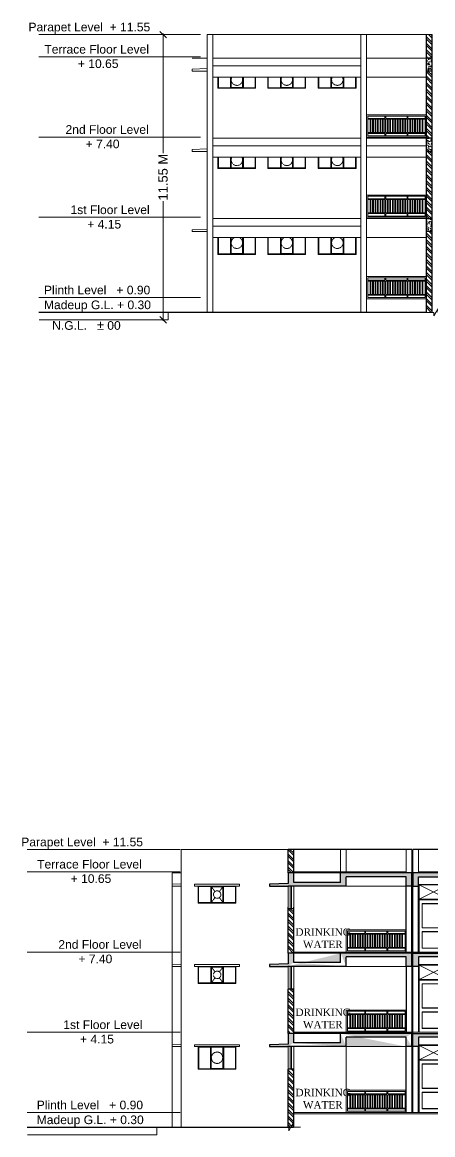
# Model space of a CAD drawing. Header units: metres. Extents: x 1545540 to 2027037, y 435419 to 693806.
# Drawn here: x 1945257 to 1961892, y 505991 to 551039 of the extents above; entities that cross this region are included whole.
import ezdxf

# ---------------------------------------------------------------- set-up
doc = ezdxf.new("R2010")
doc.units = ezdxf.units.M
doc.header["$LTSCALE"] = 1000
doc.header["$PDMODE"] = 35
doc.linetypes.add('DASHED', pattern=[0.75, 0.5, -0.25])
doc.layers.get('Defpoints').update_dxf_attribs({"lineweight": 18})
for name, color, linetype, lineweight in [('beam l', 10, 'Continuous', 20), ('chaja l', 7, 'Continuous', 15), ('coloum hatch', 254, 'Continuous', 9), ('Column', 252, 'Continuous', 30), ('dimension', 6, 'Continuous', 13), ('Door', 54, 'Continuous', 13), ('elevation', 1, 'Continuous', 13), ('elevation-2', 1, 'Continuous', 5), ('FLOOR FINISH', 10, 'Continuous', 15), ('Hatch', 8, 'Continuous', 13), ('plinth', 7, 'DASHED', 20), ('Pool', 140, 'Continuous', 15), ('Railing', 34, 'Continuous', 20), ('SLAB', 5, 'Continuous', 30), ('Ventilator', 6, 'DASHED', 18), ('Wall', 7, 'Continuous', 30), ('wall l', 7, 'Continuous', 20)]:
    doc.layers.add(name, color=color, linetype=linetype, lineweight=lineweight)
doc.layers.add('text', color=7, linetype='Continuous')
doc.styles.add('dim-stylus bt', font='arial.ttf')
doc.styles.add('L120', font='simplex.shx', dxfattribs={"height": 1})
doc.styles.add('style1', font='')
doc.styles.get('style1').set_extended_font_data('Century Gothic')
doc.dimstyles.new('1      100 (big)', dxfattribs={"dimscale": 75, "dimtxt": 5, "dimasz": 3.5, "dimexe": 1.5, "dimexo": 2, "dimgap": 1, "dimtad": 0, "dimdec": 3, "dimlfac": 0.001, "dimzin": 0, "dimdsep": 46, "dimtxsty": 'dim-stylus bt', "dimblk": 'OBLIQUE', "dimcen": 0, "dimdle": 0.6, "dimclrd": 256, "dimclre": 7, "dimclrt": 256, "dimadec": 0, "dimazin": 0, "dimtfac": 0.7, "dimtdec": 3, "dimtofl": 0, "dimtmove": 1, "dimatfit": 3, "dimldrblk": 'OPEN90', "dimfxl": 0, "dimtolj": 1, "dimtzin": 0, "dimlwd": 15, "dimlwe": 15, "dimarcsym": 0})
pattern_1 = [(130, (5502745.68, 986566.48), (-215.178055, -18.8256405), [22.5, -247.5]), (185, (5502745.68, 986566.48), (41.6254, 225.65764), [18, -198]), (79.5486, (5502727.75, 986564.91), (-173.552814, 206.831863), [19.122057, -210.342634]), (133.8158, (5502745.68, 986626.48), (-320.172315, -49.655704), [33.75, -371.25]), (83.3644, (5502719, 986622.34), (-280.398812, 292.23536), [28.683086, -315.5139]), (188.8158, (5502745.68, 986626.48), (-280.398583, 292.23558), [27, -297]), (159, (5502715.68, 986611.48), (-179.072116, -120.785667), [22.5, -247.5]), (214, (5502715.68, 986611.48), (-72.9946, 217.545013), [18, -198]), (108.5486, (5502700.76, 986601.42), (-252.066789, 96.759149), [19.122057, -210.342634]), (142.5, (5502745.68, 986566.48), (-3.6479566, 99.8681561), [0, -195.6, 0, -201, 0, -198.75]), (172.5, (5502745.68, 986566.48), (-78.9208612, 118.3235135), [0, -114.6, 0, -191.1, 0, -75.75]), (212.5, (5502812.58, 986566.48), (-160.1467308, -6.7664615), [0, -75, 0, -234, 0, -310.5]), (222.5, (5502842.58, 986566.48), (-174.955851, 30.0314947), [0, -97.5, 0, -155.4, 0, -220.5])]
pattern_2 = [(130, (5654835.2, 949344.85), (-215.178055, -18.8256405), [22.5, -247.5]), (185, (5654835.2, 949344.85), (41.6254, 225.65764), [18, -198]), (79.5486, (5654817.26, 949343.28), (-173.552814, 206.831863), [19.122057, -210.342634]), (133.8158, (5654835.2, 949404.85), (-320.172315, -49.655704), [33.75, -371.25]), (83.3644, (5654808.5, 949400.7), (-280.398812, 292.23536), [28.683086, -315.5139]), (188.8158, (5654835.2, 949404.85), (-280.398583, 292.23558), [27, -297]), (159, (5654805.2, 949389.85), (-179.072116, -120.785667), [22.5, -247.5]), (214, (5654805.2, 949389.85), (-72.9946, 217.545013), [18, -198]), (108.5486, (5654790.27, 949379.78), (-252.066789, 96.759149), [19.122057, -210.342634]), (142.5, (5654835.2, 949344.85), (-3.6479566, 99.8681561), [0, -195.6, 0, -201, 0, -198.75]), (172.5, (5654835.2, 949344.85), (-78.9208612, 118.3235135), [0, -114.6, 0, -191.1, 0, -75.75]), (212.5, (5654902.1, 949344.85), (-160.1467308, -6.7664615), [0, -75, 0, -234, 0, -310.5]), (222.5, (5654932.1, 949344.85), (-174.955851, 30.0314947), [0, -97.5, 0, -155.4, 0, -220.5])]

# ---------------------------------------------------------------- blocks, each defined once
blk = doc.blocks.new('GRILL')
at = {"layer": 'Railing', "ltscale": 0.05}
for p, q in [((5042.403, 67.414), (5044.733, 67.414)), ((5042.403, 66.614), (5042.403, 67.414)), ((5042.403, 67.314), (5043.103, 67.314)), ((5042.403, 67.284), (5043.103, 67.284)), ((5042.503, 66.744), (5042.503, 67.284)), ((5042.533, 66.744), (5042.533, 67.284)), ((5042.603, 66.744), (5042.603, 67.284)), ((5042.633, 66.744), (5042.633, 67.284)), ((5042.703, 66.744), (5042.703, 67.284)), ((5042.733, 66.744), (5042.733, 67.284)), ((5042.803, 66.744), (5042.803, 67.284)), ((5042.833, 66.744), (5042.833, 67.284)), ((5042.903, 66.744), (5042.903, 67.284)), ((5042.933, 66.744), (5042.933, 67.284)), ((5043.003, 66.744), (5043.003, 67.284)), ((5043.033, 66.744), (5043.033, 67.284)), ((5043.103, 67.314), (5043.103, 67.414)), ((5043.103, 66.744), (5043.103, 67.284)), ((5043.133, 67.314), (5043.133, 67.414)), ((5043.133, 67.314), (5044.003, 67.314)), ((5043.133, 67.284), (5044.003, 67.284)), ((5043.133, 66.744), (5043.133, 67.284)), ((5043.203, 66.744), (5043.203, 67.284)), ((5043.233, 66.744), (5043.233, 67.284)), ((5043.303, 66.744), (5043.303, 67.284)), ((5043.333, 66.744), (5043.333, 67.284)), ((5043.403, 66.744), (5043.403, 67.284)), ((5043.433, 66.744), (5043.433, 67.284)), ((5043.503, 66.744), (5043.503, 67.284)), ((5043.533, 66.744), (5043.533, 67.284)), ((5043.603, 66.744), (5043.603, 67.284)), ((5043.633, 66.744), (5043.633, 67.284)), ((5043.703, 66.744), (5043.703, 67.284)), ((5043.733, 66.744), (5043.733, 67.284)), ((5043.803, 66.744), (5043.803, 67.284)), ((5043.833, 66.744), (5043.833, 67.284)), ((5043.903, 66.744), (5043.903, 67.284)), ((5043.933, 66.744), (5043.933, 67.284)), ((5044.003, 67.314), (5044.003, 67.414)), ((5044.003, 66.744), (5044.003, 67.284)), ((5044.033, 67.314), (5044.033, 67.414)), ((5044.033, 67.314), (5044.733, 67.314)), ((5044.033, 67.284), (5044.733, 67.284)), ((5044.033, 66.744), (5044.033, 67.284)), ((5044.103, 66.744), (5044.103, 67.284)), ((5044.133, 66.744), (5044.133, 67.284)), ((5044.203, 66.744), (5044.203, 67.284)), ((5044.233, 66.744), (5044.233, 67.284)), ((5044.303, 66.744), (5044.303, 67.284)), ((5044.333, 66.744), (5044.333, 67.284)), ((5044.403, 66.744), (5044.403, 67.284)), ((5044.433, 66.744), (5044.433, 67.284)), ((5044.503, 66.744), (5044.503, 67.284)), ((5044.533, 66.744), (5044.533, 67.284)), ((5044.603, 66.744), (5044.603, 67.284)), ((5044.633, 66.744), (5044.633, 67.284)), ((5044.733, 67.414), (5044.733, 66.614)), ((5043.103, 66.744), (5042.403, 66.744)), ((5043.103, 66.714), (5042.403, 66.714)), ((5043.103, 66.614), (5043.103, 66.714)), ((5044.003, 66.744), (5043.133, 66.744)), ((5044.003, 66.714), (5043.133, 66.714)), ((5043.133, 66.614), (5043.133, 66.714)), ((5044.003, 66.614), (5044.003, 66.714)), ((5044.733, 66.744), (5044.033, 66.744)), ((5044.733, 66.714), (5044.033, 66.714)), ((5044.033, 66.614), (5044.033, 66.714)), ((5044.733, 66.614), (5042.403, 66.614))]:
    blk.add_line(p, q, dxfattribs=at)
blk.add_lwpolyline([(5042.353, 67.464), (5044.783, 67.464), (5044.783, 66.564), (5042.353, 66.564)], close=True, dxfattribs=at)
blk = doc.blocks.new('gjghj')
at = {"layer": 'wall l', "ltscale": 0.05}
for p, q in [((5060.419, -64.222), (5060.719, -64.222)), ((5060.719, -64.222), (5060.719, -64.081)), ((5060.719, -64.081), (5060.804, -64.222)), ((5060.89, -64.364), (5060.804, -64.222)), ((5060.89, -64.222), (5061.19, -64.222)), ((5060.89, -64.222), (5060.89, -64.364))]:
    blk.add_line(p, q, dxfattribs=at)
blk = doc.blocks.new('_Oblique')
at = {"color": 0, "linetype": 'ByBlock', "lineweight": -2}
blk.add_line((-0.5, -0.5), (0.5, 0.5), dxfattribs=at)
blk = doc.blocks.new('*D122')
at = {"layer": 'Defpoints', "color": 0, "ltscale": 50, "transparency": 16777216}
for p in [(1950966, 550539), (1951176, 550539), (1951176, 538990)]:
    blk.add_point(p, dxfattribs=at)
at = {"layer": 'dimension', "color": 7, "lineweight": 15, "ltscale": 50, "transparency": 16777216}
for p, q in [((1951026, 550539), (1950853, 550539)), ((1951026, 538990), (1950853, 538990))]:
    blk.add_line(p, q, dxfattribs=at)
at = {"layer": 'dimension', "lineweight": 15, "ltscale": 50, "transparency": 16777216}
for p, q in [((1950966, 550584), (1950966, 545738)), ((1950966, 538945), (1950966, 543792))]:
    blk.add_line(p, q, dxfattribs=at)
at = {"layer": 'dimension', "lineweight": 15, "ltscale": 50, "transparency": 16777216, "xscale": 262.5, "yscale": 262.5, "zscale": 262.5}
for p, rotation in [((1950966, 550539), 90), ((1950966, 538990), 270)]:
    blk.add_blockref('_Oblique', p, dxfattribs=dict(at, rotation=rotation))
at = {"layer": 'dimension', "ltscale": 50, "transparency": 16777216, "insert": (1950966, 544765), "char_height": 375, "attachment_point": 5, "rotation": 90, "style": 'dim-stylus bt'}
blk.add_mtext('\\A1;11.55 M', dxfattribs=at)
blk = doc.blocks.new('_Open90')
at = {"color": 0, "linetype": 'ByBlock', "lineweight": -2}
for p, q in [((0, 0), (-1, 0)), ((-0.5, 0.5), (0, 0)), ((0, 0), (-0.5, -0.5))]:
    blk.add_line(p, q, dxfattribs=at)
blk = doc.blocks.new('Door')
at = {"layer": 'Door', "ltscale": 0.05}
for p, q in [((3648.704, 298.371), (3648.704, 301.111)), ((3648.704, 301.111), (3649.904, 301.111)), ((3648.724, 300.506), (3648.724, 301.091)), ((3648.724, 301.091), (3649.884, 301.091)), ((3648.724, 301.091), (3649.884, 300.506)), ((3649.884, 301.091), (3648.724, 300.506)), ((3649.884, 300.506), (3649.884, 301.091)), ((3649.904, 301.111), (3649.904, 298.371)), ((3649.904, 300.506), (3649.904, 301.071)), ((3649.884, 300.506), (3648.724, 300.506)), ((3649.884, 300.486), (3648.724, 300.486)), ((3649.764, 300.336), (3648.844, 300.336)), ((3648.844, 300.336), (3648.854, 300.326)), ((3649.754, 300.326), (3648.854, 300.326)), ((3649.754, 300.326), (3649.764, 300.336)), ((3648.854, 299.356), (3648.844, 299.346)), ((3648.844, 299.346), (3649.764, 299.346)), ((3648.844, 299.196), (3649.764, 299.196)), ((3648.854, 299.186), (3648.844, 299.196)), ((3648.854, 299.356), (3649.754, 299.356)), ((3648.854, 299.186), (3649.754, 299.186)), ((3649.754, 299.356), (3649.764, 299.346)), ((3649.754, 299.186), (3649.764, 299.196)), ((3649.904, 298.371), (3648.704, 298.371)), ((3648.854, 298.531), (3648.844, 298.521)), ((3649.764, 298.521), (3648.844, 298.521)), ((3649.754, 298.531), (3648.854, 298.531)), ((3649.754, 298.531), (3649.764, 298.521))]:
    blk.add_line(p, q, dxfattribs=at)
for points in [[(3648.724, 300.486), (3648.724, 298.371)], [(3649.884, 298.371), (3649.884, 300.486)], [(3648.844, 300.336), (3648.844, 299.346)], [(3648.854, 300.326), (3648.854, 299.356)], [(3649.754, 299.356), (3649.754, 300.326)], [(3649.764, 299.346), (3649.764, 300.336)], [(3648.844, 299.196), (3648.844, 298.521)], [(3648.854, 299.186), (3648.854, 298.531)], [(3649.754, 298.531), (3649.754, 299.186)], [(3649.764, 298.521), (3649.764, 299.196)]]:
    blk.add_lwpolyline(points, dxfattribs=at)
blk.add_lwpolyline([(3648.774, 299.321), (3648.799, 299.321), (3648.799, 299.221), (3648.774, 299.221)], close=True, dxfattribs=at)
blk = doc.blocks.new('jgj')
at = {"layer": 'Ventilator', "ltscale": 0.05}
for p, q in [((4247.349, -120.714), (4247.349, -119.794)), ((4247.414, -120.714), (4247.414, -119.794))]:
    blk.add_line(p, q, dxfattribs=at)

msp = doc.modelspace()

# ---------------------------------------------------------------- hatches: boundary and pattern name
at = {"layer": 'Hatch', "ltscale": 0.05}
h = msp.add_hatch(dxfattribs=at)
h.set_pattern_fill('ANSI32', color=256, scale=500, style=0)
h.set_pattern_definition([(135, (6089872.38, 493024.45), (132.5825214, 132.5825214), []), (135, (6089784, 493024.45), (132.5825214, 132.5825214), [])])
h.paths.add_polyline_path([(1961636.1397, 550539.4065), (1961866.1397, 550539.4065), (1961866.1397, 549589.4065), (1961636.1397, 549589.4065)])
h.paths.add_polyline_path([(1961636.1397, 545809.685), (1961866.1397, 545809.685), (1961866.1397, 543089.9634), (1961636.1397, 543089.9634)])
h.paths.add_polyline_path([(1961636.1397, 542559.9634), (1961866.1397, 542559.9634), (1961866.1397, 539290.2418), (1961636.1397, 539290.2418)])
h.paths.add_polyline_path([(1961636.1397, 549059.4065), (1961866.1397, 549059.4065), (1961866.1397, 546339.685), (1961636.1397, 546339.685)])
h = msp.add_hatch(dxfattribs=at)
h.set_pattern_fill('AR-CONC', color=256, scale=30, style=0)
h.set_pattern_definition(pattern_1)
h.paths.add_polyline_path([(1961866.1397, 549059.4065), (1961636.1397, 549059.4065), (1961636.1397, 549589.4065), (1961866.1397, 549589.4065)])
h = msp.add_hatch(dxfattribs=at)
h.set_pattern_fill('AR-CONC', color=256, scale=30, style=0)
h.set_pattern_definition(pattern_1)
h.paths.add_polyline_path([(1961636.1397, 546339.685), (1961866.1397, 546339.685), (1961866.1397, 545809.685), (1961636.1397, 545809.685)])
h = msp.add_hatch(dxfattribs=at)
h.set_pattern_fill('AR-CONC', color=256, scale=30, style=0)
h.set_pattern_definition(pattern_1)
h.paths.add_polyline_path([(1961866.1397, 542559.9634), (1961636.1397, 542559.9634), (1961636.1397, 543089.9634), (1961866.1397, 543089.9634)])
h = msp.add_hatch(dxfattribs=at)
h.set_pattern_fill('ANSI32', color=256, scale=500, style=0)
h.set_pattern_definition([(135, (5619463, 208520.51), (132.582521, 132.582521), []), (135, (5619374.6, 208520.51), (132.582521, 132.582521), [])])
h.paths.add_polyline_path([(1956026.287, 517540.4103), (1956256.287, 517540.4103), (1956256.287, 516590.41), (1956026.287, 516590.4099)])
h.paths.add_polyline_path([(1956026.287, 508640.9671), (1956256.287, 508640.9671), (1956256.287, 506291.2456), (1956227.1556, 506291.2456), (1956227.1556, 506433.0252), (1956141.8741, 506291.2456), (1956026.287, 506291.2456)])
h.paths.add_polyline_path([(1956026.287, 511890.6183), (1956256.287, 511890.6183), (1956256.287, 510090.9671), (1956026.287, 510090.9671)])
h.paths.add_polyline_path([(1956026.287, 515140.1286), (1956256.287, 515140.1286), (1956256.287, 513340.6183), (1956026.287, 513340.6183)])
h = msp.add_hatch(dxfattribs=at)
h.set_pattern_fill('AR-CONC', color=256, scale=30, style=0)
h.set_pattern_definition(pattern_2)
h.paths.add_polyline_path([(1955275.9567, 516135.2694), (1956026.2869, 516160.2694), (1956026.287, 516590.4099), (1956256.287, 516590.41), (1956256.287, 516590.2694), (1956256.287, 516210.2694), (1958156.2869, 516210.2694), (1958156.2869, 516590.4103), (1961046.287, 516590.4103), (1961046.287, 516060.2694), (1960816.287, 516060.2694), (1960816.287, 516440.4103), (1958386.2869, 516440.4103), (1958386.2869, 516060.2694), (1956026.287, 516060.2694), (1955275.9567, 516060.2694)])
h = msp.add_hatch(dxfattribs=at)
h.set_pattern_fill('AR-CONC', color=256, scale=30, style=0)
h.set_pattern_definition(pattern_2)
h.paths.add_polyline_path([(1961087.1851, 516590.4103), (1981892.1851, 516590.4103), (1998352.1851, 516590.4103), (2002467.1851, 516590.4103), (2002467.1851, 516130.4103), (2002237.1851, 516130.4103), (2002237.1851, 516440.4103), (1998352.1851, 516440.4103), (1998352.1851, 516130.4103), (1998122.1851, 516130.4103), (1998122.1851, 516440.4103), (1994237.1851, 516440.4103), (1994237.1851, 516130.4103), (1994007.1851, 516130.4103), (1994007.1851, 516440.4103), (1990122.1851, 516440.4103), (1990122.1851, 516130.4103), (1989892.1851, 516130.4103), (1989892.1851, 516440.4103), (1986007.1851, 516440.4103), (1986007.1851, 516130.4103), (1985777.1851, 516130.4103), (1985777.1851, 516440.4103), (1981892.1851, 516440.4103), (1981892.1851, 516130.4103), (1981662.1851, 516130.4103), (1981662.1851, 516440.4103), (1977777.1851, 516440.4103), (1977777.1851, 516130.4103), (1977547.1851, 516130.4103), (1977547.1851, 516440.4103), (1973662.1851, 516440.4103), (1973662.1851, 516130.4103), (1973432.1851, 516130.4103), (1973432.1851, 516440.4103), (1969547.1851, 516440.4103), (1969547.1851, 516130.4103), (1969317.1851, 516130.4103), (1969317.1851, 516440.4103), (1965432.1851, 516440.4103), (1965432.1851, 516130.4103), (1965202.1851, 516130.4103), (1965202.1851, 516440.4103), (1961316.2869, 516440.4103), (1961316.2869, 516060.2694), (1961087.1851, 516060.2694)])
h = msp.add_hatch(dxfattribs=at)
h.set_pattern_fill('AR-CONC', color=256, scale=30, style=0)
h.set_pattern_definition(pattern_2)
edge = h.paths.add_edge_path()
edge.add_line((1958156.2869, 512960.4774), (1956256.287, 512960.4774))
edge.add_line((1958386.2869, 512810.4774), (1956013.1851, 512810.4774))
edge.add_line((1956256.287, 512960.4774), (1956256.287, 513340.6183))
edge.add_line((1956256.287, 513340.6183), (1956026.287, 513340.6183))
edge.add_line((1956026.287, 513340.6183), (1956026.287, 512910.4774))
edge.add_line((1956026.287, 512910.4774), (1955275.9567, 512885.6183))
edge.add_line((1955275.9567, 512885.6183), (1955275.9567, 512810.6183))
edge.add_line((1955275.9567, 512810.6183), (1956026.2869, 512810.6183))
edge.add_line((1958156.2869, 512960.4774), (1958156.2869, 513340.6183))
edge.add_line((1958386.2869, 512810.4774), (1958386.2869, 513190.6183))
edge.add_line((1960816.287, 513190.6183), (1958386.2869, 513190.6183))
edge.add_line((1960816.3099, 512810.4779), (1960816.287, 513190.6183))
edge.add_line((1961046.3099, 512810.4779), (1960816.3099, 512810.4779))
edge.add_line((1961046.3099, 512810.4779), (1961046.287, 513340.6183))
edge.add_line((1961046.287, 513340.6183), (1958156.2869, 513340.6183))
h = msp.add_hatch(dxfattribs=at)
h.set_pattern_fill('AR-CONC', color=256, scale=30, style=0)
h.set_pattern_definition([(130, (5654835.2, 962917.68), (-215.178055, -18.8256405), [22.5, -247.5]), (185, (5654835.2, 962917.68), (41.6254, 225.65764), [18, -198]), (79.5486, (5654817.26, 962916.11), (-173.552814, 206.831863), [19.122057, -210.342634]), (133.8158, (5654835.2, 962977.68), (-320.172315, -49.655704), [33.75, -371.25]), (83.3644, (5654808.5, 962973.54), (-280.398812, 292.23536), [28.683086, -315.5139]), (188.8158, (5654835.2, 962977.68), (-280.398583, 292.23558), [27, -297]), (159, (5654805.2, 962962.68), (-179.072116, -120.785667), [22.5, -247.5]), (214, (5654805.2, 962962.68), (-72.9946, 217.545013), [18, -198]), (108.5486, (5654790.27, 962952.62), (-252.066789, 96.759149), [19.122057, -210.342634]), (142.5, (5654835.2, 962917.68), (-3.6479566, 99.8681561), [0, -195.6, 0, -201, 0, -198.75]), (172.5, (5654835.2, 962917.68), (-78.9208612, 118.3235135), [0, -114.6, 0, -191.1, 0, -75.75]), (212.5, (5654902.1, 962917.68), (-160.1467308, -6.7664615), [0, -75, 0, -234, 0, -310.5]), (222.5, (5654932.1, 962917.68), (-174.955851, 30.0314947), [0, -97.5, 0, -155.4, 0, -220.5])])
h.paths.add_polyline_path([(1981892.1851, 513190.6183), (1981892.1851, 512880.6183), (1981662.1851, 512880.6183), (1981662.1851, 513190.6183), (1977777.1851, 513190.6183), (1977777.1851, 512880.6183), (1977547.1851, 512880.6183), (1977547.1851, 513190.6183), (1973662.1851, 513190.6183), (1973662.1851, 512880.6183), (1973432.1851, 512880.6183), (1973432.1851, 513190.6183), (1969547.1851, 513190.6183), (1969547.1851, 512880.6183), (1969317.1851, 512880.6183), (1969317.1851, 513190.6183), (1965432.1851, 513190.6183), (1965432.1851, 512880.6183), (1965202.1851, 512880.6183), (1965202.1851, 513190.6183), (1961317.1851, 513190.6183), (1961317.2081, 512810.4779), (1961087.2081, 512810.4779), (1961087.1851, 513340.6183), (1981892.1851, 513340.6183), (1998352.1851, 513340.6183), (2002467.1851, 513340.6183), (2002467.1851, 512880.6183), (2002237.1851, 512880.6183), (2002237.1851, 513190.6183), (1998352.1851, 513190.6183), (1998352.1851, 512880.6183), (1998122.1851, 512880.6183), (1998122.1851, 513190.6183), (1994237.1851, 513190.6183), (1994237.1851, 512880.6183), (1994007.1851, 512880.6183), (1994007.1851, 513190.6183), (1990122.1851, 513190.6183), (1990122.1851, 512880.6183), (1989892.1851, 512880.6183), (1989892.1851, 513190.6183), (1986007.1851, 513190.6183), (1986007.1851, 512880.6183), (1985777.1851, 512880.6183), (1985777.1851, 513190.6183)])
h = msp.add_hatch(dxfattribs=at)
h.set_pattern_fill('AR-CONC', color=256, scale=30, style=0)
h.set_pattern_definition(pattern_2)
edge = h.paths.add_edge_path()
edge.add_line((1958156.287, 509710.9671), (1958156.287, 510090.9671))
edge.add_line((1958386.287, 509560.9671), (1958386.287, 509940.9671))
edge.add_line((1960816.287, 509940.9671), (1958386.287, 509940.9671))
edge.add_line((1961045.3888, 510090.9671), (1958156.287, 510090.9671))
edge.add_line((1958156.287, 509710.9671), (1956256.287, 509710.9671))
edge.add_line((1958386.287, 509560.9671), (1956013.1851, 509560.9671))
edge.add_line((1956256.287, 509710.9671), (1956256.287, 510090.9671))
edge.add_line((1956256.287, 510090.9671), (1956026.287, 510090.9671))
edge.add_line((1956026.287, 510090.9671), (1956026.287, 509660.9671))
edge.add_line((1956026.287, 509660.9671), (1955275.9567, 509636.108))
edge.add_line((1955275.9567, 509636.108), (1955275.9567, 509561.108))
edge.add_line((1955275.9567, 509561.108), (1956026.2869, 509561.108))
edge.add_line((1960815.3888, 509560.9671), (1960816.287, 509940.9671))
edge.add_line((1961045.3888, 509560.9671), (1961045.3888, 510090.9671))
edge.add_line((1961045.3888, 509560.9671), (1960815.3888, 509560.9671))
h = msp.add_hatch(dxfattribs=at)
h.set_pattern_fill('AR-CONC', color=256, scale=30, style=0)
h.set_pattern_definition([(130, (5654835.2, 959668.17), (-215.178055, -18.8256405), [22.5, -247.5]), (185, (5654835.2, 959668.17), (41.6254, 225.65764), [18, -198]), (79.5486, (5654817.26, 959666.6), (-173.552814, 206.831863), [19.122057, -210.342634]), (133.8158, (5654835.2, 959728.17), (-320.172315, -49.655704), [33.75, -371.25]), (83.3644, (5654808.5, 959724.03), (-280.398812, 292.23536), [28.683086, -315.5139]), (188.8158, (5654835.2, 959728.17), (-280.398583, 292.23558), [27, -297]), (159, (5654805.2, 959713.17), (-179.072116, -120.785667), [22.5, -247.5]), (214, (5654805.2, 959713.17), (-72.9946, 217.545013), [18, -198]), (108.5486, (5654790.27, 959703.1), (-252.066789, 96.759149), [19.122057, -210.342634]), (142.5, (5654835.2, 959668.17), (-3.6479566, 99.8681561), [0, -195.6, 0, -201, 0, -198.75]), (172.5, (5654835.2, 959668.17), (-78.9208612, 118.3235135), [0, -114.6, 0, -191.1, 0, -75.75]), (212.5, (5654902.1, 959668.17), (-160.1467308, -6.7664615), [0, -75, 0, -234, 0, -310.5]), (222.5, (5654932.1, 959668.17), (-174.955851, 30.0314947), [0, -97.5, 0, -155.4, 0, -220.5])])
h.paths.add_polyline_path([(1981892.1851, 509941.1075), (1981892.1851, 509631.1075), (1981662.1851, 509631.1075), (1981662.1851, 509941.1075), (1977777.1851, 509941.1075), (1977777.1851, 509631.1075), (1977547.1851, 509631.1075), (1977547.1851, 509941.1075), (1973662.1851, 509941.1075), (1973662.1851, 509631.1075), (1973432.1851, 509631.1075), (1973432.1851, 509941.1075), (1969547.1851, 509941.1075), (1969547.1851, 509631.1075), (1969317.1851, 509631.1075), (1969317.1851, 509941.1075), (1965432.1851, 509941.1075), (1965432.1851, 509631.1075), (1965202.1851, 509631.1075), (1965202.1851, 509941.1075), (1961317.1851, 509941.1075), (1961317.2081, 509560.9671), (1961087.2081, 509560.9671), (1961087.1851, 510091.1075), (1981892.1851, 510091.1075), (1998352.1851, 510091.1075), (2002467.1851, 510091.1075), (2002467.1851, 509631.1075), (2002237.1851, 509631.1075), (2002237.1851, 509941.1075), (1998352.1851, 509941.1075), (1998352.1851, 509631.1075), (1998122.1851, 509631.1075), (1998122.1851, 509941.1075), (1994237.1851, 509941.1075), (1994237.1851, 509631.1075), (1994007.1851, 509631.1075), (1994007.1851, 509941.1075), (1990122.1851, 509941.1075), (1990122.1851, 509631.1075), (1989892.1851, 509631.1075), (1989892.1851, 509941.1075), (1986007.1851, 509941.1075), (1986007.1851, 509631.1075), (1985777.1851, 509631.1075), (1985777.1851, 509941.1075)])

# ---------------------------------------------------------------- linework, layer by layer
at = {"layer": 'beam l', "ltscale": 0.05}
for p, q in [((1952976.1397, 549589.4065), (1958976.1397, 549589.4065)), ((1959206.1397, 549589.4065), (1961636.1397, 549589.4065)), ((1952976.1397, 546339.685), (1958976.1397, 546339.685)), ((1961636.1397, 546389.685), (1959206.1397, 546389.685)), ((1959206.1397, 546339.685), (1961636.1397, 546339.685)), ((1952976.1397, 543089.9634), (1958976.1397, 543089.9634)), ((1961636.1397, 543139.9634), (1959206.1397, 543139.9634)), ((1959206.1397, 543089.9634), (1961636.1397, 543089.9634))]:
    msp.add_line(p, q, dxfattribs=at)
at = {"layer": 'chaja l', "ltscale": 0.05}
for p, q in [((1952146.1397, 549589.4065), (1952746.1397, 549589.4065)), ((1956026.287, 517540.4103), (1951696.2869, 517540.4103)), ((1951326.287, 516590.4103), (1951326.287, 506291.2456)), ((1951326.287, 516590.4103), (1951696.2869, 516590.4103))]:
    msp.add_line(p, q, dxfattribs=at)
for points in [[(1958976.1397, 549279.1281), (1952976.1397, 549279.1281), (1952976.1397, 548819.1281), (1958976.1397, 548819.1281)], [(1958976.1397, 546029.1281), (1952976.1397, 546029.1281), (1952976.1397, 545569.1281), (1958976.1397, 545569.1281)], [(1961636.1397, 546029.1281), (1959206.1397, 546029.1281), (1959206.1397, 545569.1281), (1961636.1397, 545569.1281)], [(1958976.1397, 542779.1281), (1952976.1397, 542779.1281), (1952976.1397, 542319.1281), (1958976.1397, 542319.1281)]]:
    msp.add_lwpolyline(points, close=True, dxfattribs=at)
for points in [[(1959206.1397, 549059.4065), (1959206.1397, 548819.1281), (1961636.1397, 548819.1281), (1961636.1397, 549059.4065)], [(1959206.1397, 542559.9634), (1959206.1397, 542319.1281), (1961636.1397, 542319.1281), (1961636.1397, 542559.9634)]]:
    msp.add_lwpolyline(points, dxfattribs=at)
at = {"layer": 'coloum hatch', "ltscale": 0.05}
for p, q in [((1952746.1397, 550539.4065), (1952746.1397, 539290.2418)), ((1952976.1397, 550539.4065), (1952976.1397, 539290.2418)), ((1951696.2869, 506291.2456), (1951696.2869, 517540.4103)), ((1956256.287, 517540.2694), (1956256.287, 516590.2694)), ((1958156.2869, 516640.4103), (1958156.2869, 517540.4102)), ((1958386.2869, 516640.4103), (1958386.2869, 517540.4102)), ((1960816.287, 516590.4103), (1960816.287, 517540.4102)), ((1961046.287, 516590.4103), (1961046.287, 517540.4103)), ((1961087.1851, 516590.4103), (1961087.1851, 517540.4102)), ((1961317.1851, 516590.4103), (1961317.1851, 517540.4102))]:
    msp.add_line(p, q, dxfattribs=at)
at = {"layer": 'Column', "ltscale": 0.05}
for p, q in [((1960816.287, 513340.6183), (1960816.287, 516060.2694)), ((1961046.287, 513340.6183), (1961046.287, 516060.2694)), ((1961087.1851, 513340.6183), (1961087.1851, 516060.2694)), ((1961317.1851, 513390.6183), (1961317.1851, 516060.2694)), ((1960816.3099, 512810.4779), (1960817.1851, 510140.9671)), ((1961046.287, 512810.4779), (1961046.287, 510140.9671)), ((1961087.1851, 510090.9671), (1961087.1851, 512810.4779)), ((1960815.3888, 506891.3202), (1960815.3888, 509560.9671)), ((1961045.3888, 509560.9671), (1961045.3888, 506891.3202)), ((1961086.287, 506891.2978), (1961086.287, 509560.9671)), ((1961316.287, 506891.3202), (1961316.287, 509560.9671))]:
    msp.add_line(p, q, dxfattribs=at)
at = {"layer": 'elevation', "ltscale": 0.05}
for p, q in [((1958976.1397, 550539.4065), (1958976.1397, 539290.2418)), ((1959206.1397, 550539.4065), (1959206.1397, 539290.2418)), ((1952146.1397, 549134.4065), (1952746.1397, 549159.4065)), ((1952146.1397, 549059.4065), (1952146.1397, 549134.4065)), ((1952146.1397, 549059.4065), (1952746.1397, 549059.4065)), ((1952746.1397, 549059.4065), (1952146.1398, 549059.4065)), ((1952146.1397, 545884.685), (1952746.1397, 545909.685)), ((1952146.1397, 545809.685), (1952146.1397, 545884.685)), ((1952146.1397, 545809.685), (1952746.1397, 545809.685)), ((1952146.1397, 545809.685), (1952746.1397, 545809.685)), ((1952746.1397, 545809.685), (1952146.1398, 545809.685)), ((1952146.1397, 542634.9634), (1952746.1397, 542659.9634)), ((1952146.1397, 542559.9634), (1952146.1397, 542634.9634)), ((1952146.1397, 542559.9634), (1952746.1397, 542559.9634)), ((1952146.1397, 542559.9634), (1952746.1397, 542559.9634)), ((1952746.1397, 542559.9634), (1952146.1398, 542559.9634)), ((1960816.287, 516640.4103), (1956256.287, 516640.4103)), ((2002470.6673, 516640.4103), (1961317.1851, 516640.4103)), ((1961086.287, 513390.6183), (1956256.287, 513390.6183)), ((2018966.2869, 513390.6183), (1961086.287, 513390.6183)), ((1957417.1851, 510140.9671), (1956256.287, 510140.9671)), ((2018966.2869, 510140.9671), (1961086.287, 510140.9671))]:
    msp.add_line(p, q, dxfattribs=at)
for points in [[(1951696.2869, 516060.1362), (1951326.287, 516060.1362), (1951326.287, 516135.1362), (1951696.2869, 516150.5529)], [(1952236.2869, 516060.2694), (1952236.2869, 516135.2694), (1954064.7869, 516135.2694), (1954064.7869, 516060.2694), (1952236.2869, 516060.2694)], [(1951696.2869, 512810.6183), (1951326.287, 512810.6183), (1951326.287, 512885.6183), (1951696.2869, 512901.0349)], [(1952236.2869, 512810.6183), (1952236.2869, 512885.6183), (1954064.7869, 512885.6183), (1954064.7869, 512810.6183), (1952236.2869, 512810.6183)], [(1951696.2869, 509561.108), (1951326.287, 509561.108), (1951326.287, 509636.108), (1951696.2869, 509651.5247)], [(1952236.2869, 509561.108), (1952236.2869, 509636.108), (1954064.7869, 509636.108), (1954064.7869, 509561.108), (1952236.2869, 509561.108)]]:
    msp.add_lwpolyline(points, dxfattribs=at)
at = {"layer": 'elevation-2', "ltscale": 0.05}
for p, q in [((1960815.3888, 516060.2694), (1958386.2869, 516060.2694)), ((1965202.1851, 516130.4103), (1961317.1851, 516130.4103)), ((1960816.287, 512810.4774), (1958387.1851, 512810.4774)), ((1965202.1851, 512880.6183), (1961317.1851, 512880.6183)), ((1960815.3888, 509560.9714), (1958386.287, 509560.9671)), ((1965202.1851, 509630.9671), (1961316.287, 509630.9671))]:
    msp.add_line(p, q, dxfattribs=at)
at = {"layer": 'FLOOR FINISH', "ltscale": 0.05}
for p, q in [((1958437.1851, 513390.7592), (1958282.1851, 513390.7592)), ((1960816.287, 513390.7592), (1958387.1851, 513390.7592)), ((2018966.2869, 513390.7592), (1961086.287, 513390.7592)), ((1961086.287, 510140.9671), (1956256.287, 510140.9671)), ((1960816.287, 510140.9671), (1958387.1851, 510140.9671)), ((2018966.2869, 510140.9671), (1961086.287, 510140.9671)), ((2018966.2869, 506891.316), (1956256.287, 506891.316)), ((1960816.287, 506891.316), (1958387.1851, 506891.316))]:
    msp.add_line(p, q, dxfattribs=at)
at = {"layer": 'plinth', "ltscale": 0.03}
for p, q in [((1952476.1397, 550539.4065), (1945933.8671, 550539.4065)), ((1952476.1397, 549639.4065), (1945933.8671, 549639.4065)), ((1952476.1397, 546389.6145), (1945933.8671, 546389.6145)), ((1952476.1397, 543139.9634), (1945933.8671, 543139.9634)), ((1952476.1397, 539890.3122), (1945933.8671, 539890.3122)), ((1951175.5848, 539290.2418), (1951175.5848, 538990.2418)), ((1951175.5848, 538990.2418), (1945933.8671, 538990.2418)), ((1951657.1851, 517540.4103), (1945463.831, 517540.4103)), ((1951657.1851, 516640.4103), (1945463.831, 516640.4103)), ((1951657.1851, 513390.6183), (1945463.831, 513390.6183)), ((1951657.1851, 510140.9671), (1945463.831, 510140.9671)), ((1951657.1851, 506891.316), (1945463.831, 506891.316)), ((1950705.5487, 505991.2456), (1945463.831, 505991.2456)), ((1950705.5487, 506291.2456), (1950705.5487, 505991.2456))]:
    msp.add_line(p, q, dxfattribs=at)
at = {"layer": 'SLAB', "ltscale": 0.05}
for p, q in [((1961866.1397, 549589.4065), (1961636.1397, 549589.4065)), ((1961636.1397, 549059.4065), (1961636.1397, 549589.4065)), ((1961866.1397, 549059.4065), (1961866.1397, 549589.4065)), ((1961866.1397, 549059.4065), (1961636.1397, 549059.4065)), ((1961866.1397, 546339.685), (1961636.1397, 546339.685)), ((1961636.1397, 545809.685), (1961636.1397, 546339.685)), ((1961866.1397, 545809.685), (1961866.1397, 546339.685)), ((1961866.1397, 545809.685), (1961636.1397, 545809.685)), ((1961636.1397, 542559.9634), (1961636.1397, 543089.9634)), ((1961636.1397, 543089.9634), (1961866.1397, 543089.9634)), ((1961866.1397, 542559.9634), (1961866.1397, 543089.9634)), ((1961866.1397, 542559.9634), (1961636.1397, 542559.9634)), ((1956256.287, 516210.2694), (1956256.287, 516590.4103)), ((1961046.287, 516590.4103), (1958156.2869, 516590.4103)), ((1958156.2869, 516210.2694), (1958156.2869, 516590.4103)), ((1958386.2869, 516060.2694), (1958386.2869, 516440.4103)), ((1960816.287, 516440.4103), (1960815.3888, 516440.4103)), ((1981892.1851, 516590.4103), (1961087.1851, 516590.4103)), ((1958386.2869, 516060.2694), (1956026.287, 516060.2694)), ((1958156.2869, 516210.2694), (1956256.287, 516210.2694)), ((1961046.287, 516060.2694), (1960815.3888, 516060.2694)), ((1958157.1851, 513340.6183), (1956256.287, 513340.6183)), ((1961046.287, 513340.6183), (1958156.2869, 513340.6183)), ((1958156.2869, 512960.4774), (1958156.2869, 513340.6183)), ((1960816.287, 513190.6183), (1958386.2869, 513190.6183)), ((1958386.2869, 512810.4774), (1958386.2869, 513190.6183)), ((1960816.287, 513190.6183), (1960815.3888, 513190.6183)), ((1960816.3099, 512810.4779), (1960816.287, 513190.6183)), ((1961046.3099, 512810.4779), (1961046.287, 513340.6183)), ((1961087.1851, 513190.6183), (1961086.287, 513190.6183)), ((1958386.2869, 512810.4774), (1956013.1851, 512810.4774)), ((1958156.2869, 512960.4774), (1956256.287, 512960.4774)), ((1961046.3099, 512810.4779), (1960816.3099, 512810.4779)), ((1958156.287, 510090.9671), (1956256.287, 510090.9671)), ((1961045.3888, 510090.9671), (1958156.287, 510090.9671)), ((1958156.287, 509710.9671), (1958156.287, 510090.9671)), ((1960816.287, 509940.9671), (1958386.287, 509940.9671)), ((1958386.287, 509560.9671), (1958386.287, 509940.9671)), ((1960816.287, 509940.9671), (1960815.3888, 509940.9671)), ((1960815.3888, 509560.9671), (1960816.287, 509940.9671)), ((1961045.3888, 509560.9671), (1961045.3888, 510090.9671)), ((1958386.287, 509560.9671), (1956013.1851, 509560.9671)), ((1958156.287, 509710.9671), (1956256.287, 509710.9671)), ((1961045.3888, 509560.9671), (1960815.3888, 509560.9671))]:
    msp.add_line(p, q, dxfattribs=at)
for points in [[(1958156.2869, 516590.4103), (1956026.287, 516590.4099), (1956026.2869, 516160.2694), (1955275.9567, 516135.2694), (1955275.9567, 516060.2694), (1956026.2869, 516060.2694)], [(1960816.287, 516060.2694), (1960816.287, 516440.4103), (1958386.2869, 516440.4103)], [(1961046.287, 516060.2694), (1961046.287, 516590.4103)], [(1961087.1851, 516590.4103), (1961087.1851, 516060.2694), (1961316.2869, 516060.2694), (1961316.2869, 516440.4103), (1965202.1851, 516440.4103)], [(1956256.287, 512960.4774), (1956256.287, 513340.6183), (1956026.287, 513340.6183), (1956026.287, 512910.4774), (1955275.9567, 512885.6183), (1955275.9567, 512810.6183), (1956026.2869, 512810.6183)], [(1965202.1851, 513190.6183), (1961317.1851, 513190.6183), (1961317.2081, 512810.4779), (1961087.2081, 512810.4779), (1961087.1851, 513340.6183), (1981892.1851, 513340.6183)], [(1956256.287, 509710.9671), (1956256.287, 510090.9671), (1956026.287, 510090.9671), (1956026.287, 509660.9671), (1955275.9567, 509636.108), (1955275.9567, 509561.108), (1956026.2869, 509561.108)], [(1965202.1851, 509940.9671), (1961316.287, 509940.9671), (1961316.287, 509560.9671), (1961086.287, 509560.9671), (1961087.1851, 510090.9671), (1981892.1851, 510090.9671)]]:
    msp.add_lwpolyline(points, dxfattribs=at)
at = {"layer": 'Ventilator', "linetype": 'Continuous'}
for p, q in [((1953186.1397, 548818.8497), (1953186.1397, 548369.7554)), ((1953205.9218, 548818.8497), (1953205.9218, 548389.7554)), ((1953694.2945, 548818.8497), (1953694.2945, 548389.7554)), ((1953714.2945, 548818.8497), (1953714.2945, 548389.9233)), ((1953724.2945, 548818.8497), (1953724.2945, 548399.7554)), ((1954186.7945, 548399.7554), (1954186.7945, 548818.8497)), ((1954196.7945, 548389.7554), (1954196.7945, 548818.8497)), ((1954216.7945, 548389.7554), (1954216.7945, 548818.8497)), ((1954693.9218, 548389.7554), (1954693.9218, 548818.8497)), ((1954713.9218, 548369.7554), (1954713.9218, 548818.8497)), ((1955208.6397, 548818.8497), (1955208.6397, 548369.7554)), ((1955228.4218, 548818.8497), (1955228.4218, 548389.7554)), ((1955716.7945, 548818.8497), (1955716.7945, 548389.7554)), ((1955736.7945, 548818.8497), (1955736.7945, 548389.9233)), ((1955746.7945, 548818.8497), (1955746.7945, 548399.7554)), ((1956209.2945, 548399.7554), (1956209.2945, 548818.8497)), ((1956219.2945, 548389.7554), (1956219.2945, 548818.8497)), ((1956239.2945, 548389.7554), (1956239.2945, 548818.8497)), ((1956716.4218, 548389.7554), (1956716.4218, 548818.8497)), ((1956736.4218, 548369.7554), (1956736.4218, 548818.8497)), ((1957254.8897, 548818.8497), (1957254.8897, 548369.7554)), ((1957274.6718, 548818.8497), (1957274.6718, 548389.7554)), ((1957763.0445, 548818.8497), (1957763.0445, 548389.7554)), ((1957783.0445, 548818.8497), (1957783.0445, 548389.9233)), ((1957793.0445, 548818.8497), (1957793.0445, 548399.7554)), ((1958255.5445, 548399.7554), (1958255.5445, 548818.8497)), ((1958265.5445, 548389.7554), (1958265.5445, 548818.8497)), ((1958285.5445, 548389.7554), (1958285.5445, 548818.8497)), ((1958762.6718, 548389.7554), (1958762.6718, 548818.8497)), ((1958782.6718, 548369.7554), (1958782.6718, 548818.8497)), ((1954713.9218, 548369.7554), (1953186.1397, 548369.7554)), ((1953694.2945, 548389.7554), (1953205.9218, 548389.7554)), ((1954196.7945, 548389.7554), (1953714.2945, 548389.7554)), ((1954186.7945, 548399.7554), (1953724.2945, 548399.7554)), ((1954693.9218, 548389.7554), (1954216.7945, 548389.7554)), ((1956736.4218, 548369.7554), (1955208.6397, 548369.7554)), ((1955716.7945, 548389.7554), (1955228.4218, 548389.7554)), ((1956219.2945, 548389.7554), (1955736.7945, 548389.7554)), ((1956209.2945, 548399.7554), (1955746.7945, 548399.7554)), ((1956716.4218, 548389.7554), (1956239.2945, 548389.7554)), ((1958782.6718, 548369.7554), (1957254.8897, 548369.7554)), ((1957763.0445, 548389.7554), (1957274.6718, 548389.7554)), ((1958265.5445, 548389.7554), (1957783.0445, 548389.7554)), ((1958255.5445, 548399.7554), (1957793.0445, 548399.7554)), ((1958762.6718, 548389.7554), (1958285.5445, 548389.7554)), ((1953186.1397, 545569.1281), (1953186.1397, 545120.0338)), ((1953205.9218, 545569.1281), (1953205.9218, 545140.0338)), ((1953694.2945, 545569.1281), (1953694.2945, 545140.0338)), ((1953714.2945, 545569.1281), (1953714.2945, 545140.2017)), ((1953724.2945, 545569.1281), (1953724.2945, 545150.0338)), ((1954186.7945, 545150.0338), (1954186.7945, 545569.1281)), ((1954196.7945, 545140.0338), (1954196.7945, 545569.1281)), ((1954216.7945, 545140.0338), (1954216.7945, 545569.1281)), ((1954693.9218, 545140.0338), (1954693.9218, 545569.1281)), ((1954713.9218, 545120.0338), (1954713.9218, 545569.1281)), ((1955208.6397, 545569.1281), (1955208.6397, 545120.0338)), ((1955228.4218, 545569.1281), (1955228.4218, 545140.0338)), ((1955716.7945, 545569.1281), (1955716.7945, 545140.0338)), ((1955736.7945, 545569.1281), (1955736.7945, 545140.2017)), ((1955746.7945, 545569.1281), (1955746.7945, 545150.0338)), ((1956209.2945, 545150.0338), (1956209.2945, 545569.1281)), ((1956219.2945, 545140.0338), (1956219.2945, 545569.1281)), ((1956239.2945, 545140.0338), (1956239.2945, 545569.1281)), ((1956716.4218, 545140.0338), (1956716.4218, 545569.1281)), ((1956736.4218, 545120.0338), (1956736.4218, 545569.1281)), ((1957254.8897, 545569.1281), (1957254.8897, 545120.0338)), ((1957274.6718, 545569.1281), (1957274.6718, 545140.0338)), ((1957763.0445, 545569.1281), (1957763.0445, 545140.0338)), ((1957783.0445, 545569.1281), (1957783.0445, 545140.2017)), ((1957793.0445, 545569.1281), (1957793.0445, 545150.0338)), ((1958255.5445, 545150.0338), (1958255.5445, 545569.1281)), ((1958265.5445, 545140.0338), (1958265.5445, 545569.1281)), ((1958285.5445, 545140.0338), (1958285.5445, 545569.1281)), ((1958762.6718, 545140.0338), (1958762.6718, 545569.1281)), ((1958782.6718, 545120.0338), (1958782.6718, 545569.1281)), ((1954713.9218, 545120.0338), (1953186.1397, 545120.0338)), ((1953694.2945, 545140.0338), (1953205.9218, 545140.0338)), ((1954196.7945, 545140.0338), (1953714.2945, 545140.0338)), ((1954186.7945, 545150.0338), (1953724.2945, 545150.0338)), ((1954693.9218, 545140.0338), (1954216.7945, 545140.0338)), ((1956736.4218, 545120.0338), (1955208.6397, 545120.0338)), ((1955716.7945, 545140.0338), (1955228.4218, 545140.0338)), ((1956219.2945, 545140.0338), (1955736.7945, 545140.0338)), ((1956209.2945, 545150.0338), (1955746.7945, 545150.0338)), ((1956716.4218, 545140.0338), (1956239.2945, 545140.0338)), ((1958782.6718, 545120.0338), (1957254.8897, 545120.0338)), ((1957763.0445, 545140.0338), (1957274.6718, 545140.0338)), ((1958265.5445, 545140.0338), (1957783.0445, 545140.0338)), ((1958255.5445, 545150.0338), (1957793.0445, 545150.0338)), ((1958762.6718, 545140.0338), (1958285.5445, 545140.0338)), ((1953186.1397, 542319.1281), (1953186.1397, 541639.9634)), ((1953205.9218, 542319.1281), (1953205.9218, 541659.9634)), ((1953694.2945, 542319.1281), (1953694.2945, 541659.9634)), ((1953714.2945, 542319.1281), (1953714.2945, 541660.1312)), ((1953724.2945, 542319.1281), (1953724.2945, 541669.9634)), ((1954186.7945, 541669.9634), (1954186.7945, 542319.1281)), ((1954196.7945, 541659.9634), (1954196.7945, 542319.1281)), ((1954216.7945, 541659.9634), (1954216.7945, 542319.1281)), ((1954693.9218, 541659.9634), (1954693.9218, 542319.1281)), ((1954713.9218, 541639.9634), (1954713.9218, 542319.1281)), ((1955208.6397, 542319.1281), (1955208.6397, 541639.9634)), ((1955228.4218, 542319.1281), (1955228.4218, 541659.9634)), ((1955716.7945, 542319.1281), (1955716.7945, 541659.9634)), ((1955736.7945, 542319.1281), (1955736.7945, 541660.1312)), ((1955746.7945, 542319.1281), (1955746.7945, 541669.9634)), ((1956209.2945, 541669.9634), (1956209.2945, 542319.1281)), ((1956219.2945, 541659.9634), (1956219.2945, 542319.1281)), ((1956239.2945, 541659.9634), (1956239.2945, 542319.1281)), ((1956716.4218, 541659.9634), (1956716.4218, 542319.1281)), ((1956736.4218, 541639.9634), (1956736.4218, 542319.1281)), ((1957254.8897, 542319.1281), (1957254.8897, 541639.9634)), ((1957274.6718, 542319.1281), (1957274.6718, 541659.9634)), ((1957763.0445, 542319.1281), (1957763.0445, 541659.9634)), ((1957783.0445, 542319.1281), (1957783.0445, 541660.1312)), ((1957793.0445, 542319.1281), (1957793.0445, 541669.9634)), ((1958255.5445, 541669.9634), (1958255.5445, 542319.1281)), ((1958265.5445, 541659.9634), (1958265.5445, 542319.1281)), ((1958285.5445, 541659.9634), (1958285.5445, 542319.1281)), ((1958762.6718, 541659.9634), (1958762.6718, 542319.1281)), ((1958782.6718, 541639.9634), (1958782.6718, 542319.1281)), ((1954713.9218, 541639.9634), (1953186.1397, 541639.9634)), ((1953694.2945, 541659.9634), (1953205.9218, 541659.9634)), ((1954196.7945, 541659.9634), (1953714.2945, 541659.9634)), ((1954186.7945, 541669.9634), (1953724.2945, 541669.9634)), ((1954693.9218, 541659.9634), (1954216.7945, 541659.9634)), ((1956736.4218, 541639.9634), (1955208.6397, 541639.9634)), ((1955716.7945, 541659.9634), (1955228.4218, 541659.9634)), ((1956219.2945, 541659.9634), (1955736.7945, 541659.9634)), ((1956209.2945, 541669.9634), (1955746.7945, 541669.9634)), ((1956716.4218, 541659.9634), (1956239.2945, 541659.9634)), ((1958782.6718, 541639.9634), (1957254.8897, 541639.9634)), ((1957763.0445, 541659.9634), (1957274.6718, 541659.9634)), ((1958265.5445, 541659.9634), (1957783.0445, 541659.9634)), ((1958255.5445, 541669.9634), (1957793.0445, 541669.9634)), ((1958762.6718, 541659.9634), (1958285.5445, 541659.9634)), ((1953914.069, 516060.2694), (1952386.2869, 516060.2694)), ((1952386.2869, 516060.2694), (1952386.2869, 515370.6183)), ((1952894.4417, 516040.2694), (1952406.069, 516040.2694)), ((1952406.069, 516040.2694), (1952406.069, 515390.6183)), ((1952894.4417, 516040.2694), (1952894.4417, 515390.6183)), ((1953396.9417, 516040.2694), (1952914.4417, 516040.2694)), ((1952914.4417, 516040.2694), (1952914.4417, 515390.7862)), ((1953386.9417, 516030.2694), (1952924.4417, 516030.2694)), ((1952924.4417, 516030.2694), (1952924.4417, 515400.6183)), ((1953386.9417, 515400.6183), (1953386.9417, 516030.2694)), ((1953396.9417, 515390.6183), (1953396.9417, 516040.2694)), ((1953894.069, 516040.2694), (1953416.9417, 516040.2694)), ((1953416.9417, 515390.6183), (1953416.9417, 516040.2694)), ((1953894.069, 515390.6183), (1953894.069, 516040.2694)), ((1953914.069, 515370.6183), (1953914.069, 516060.2694)), ((1953914.069, 515370.6183), (1952386.2869, 515370.6183)), ((1952894.4417, 515390.6183), (1952406.069, 515390.6183)), ((1953396.9417, 515390.6183), (1952914.4417, 515390.6183)), ((1953386.9417, 515400.6183), (1952924.4417, 515400.6183)), ((1953894.069, 515390.6183), (1953416.9417, 515390.6183)), ((1953914.069, 512810.6183), (1952386.2869, 512810.6183)), ((1952386.2869, 512810.6183), (1952386.2869, 512120.9671)), ((1952894.4417, 512790.6183), (1952406.069, 512790.6183)), ((1952406.069, 512790.6183), (1952406.069, 512140.9671)), ((1952894.4417, 512790.6183), (1952894.4417, 512140.9671)), ((1953396.9417, 512790.6183), (1952914.4417, 512790.6183)), ((1952914.4417, 512790.6183), (1952914.4417, 512141.135)), ((1953386.9417, 512780.6183), (1952924.4417, 512780.6183)), ((1952924.4417, 512780.6183), (1952924.4417, 512150.9671)), ((1953386.9417, 512150.9671), (1953386.9417, 512780.6183)), ((1953396.9417, 512140.9671), (1953396.9417, 512790.6183)), ((1953894.069, 512790.6183), (1953416.9417, 512790.6183)), ((1953416.9417, 512140.9671), (1953416.9417, 512790.6183)), ((1953894.069, 512140.9671), (1953894.069, 512790.6183)), ((1953914.069, 512120.9671), (1953914.069, 512810.6183)), ((1953914.069, 512120.9671), (1952386.2869, 512120.9671)), ((1952894.4417, 512140.9671), (1952406.069, 512140.9671)), ((1953396.9417, 512140.9671), (1952914.4417, 512140.9671)), ((1953386.9417, 512150.9671), (1952924.4417, 512150.9671)), ((1953894.069, 512140.9671), (1953416.9417, 512140.9671)), ((1953914.7869, 509561.108), (1952386.2869, 509561.108)), ((1952386.2869, 509561.108), (1952386.2869, 508641.108)), ((1952881.5869, 509541.108), (1952406.2869, 509541.108)), ((1952406.2869, 509541.108), (1952406.2869, 508661.108)), ((1952881.5869, 509541.108), (1952881.5869, 508661.108)), ((1953399.4869, 509541.108), (1952901.5869, 509541.108)), ((1952901.5869, 509541.108), (1952901.5869, 508661.108)), ((1953389.4869, 509531.108), (1952911.5869, 509531.108)), ((1952911.5869, 509531.108), (1952911.5869, 508671.108)), ((1953389.4869, 508671.108), (1953389.4869, 509531.108)), ((1953399.4869, 508661.108), (1953399.4869, 509541.108)), ((1953894.7869, 509541.108), (1953419.4869, 509541.108)), ((1953419.4869, 508661.108), (1953419.4869, 509541.108)), ((1953894.7869, 508661.108), (1953894.7869, 509541.108)), ((1953914.7869, 508641.108), (1953914.7869, 509561.108)), ((1953914.7869, 508641.108), (1952386.2869, 508641.108)), ((1952881.5869, 508661.108), (1952406.2869, 508661.108)), ((1953399.4869, 508661.108), (1952901.5869, 508661.108)), ((1953389.4869, 508671.108), (1952911.5869, 508671.108)), ((1953894.7869, 508661.108), (1953419.4869, 508661.108))]:
    msp.add_line(p, q, dxfattribs=at)
at = {"layer": 'Ventilator', "ltscale": 0.003}
for p, q in [((1953066.8928, 515836.3354), (1952924.4417, 516030.2694)), ((1953386.9417, 516030.2694), (1953244.4906, 515836.3354)), ((1953066.8928, 515594.5524), (1952924.4417, 515400.6183)), ((1953386.9417, 515400.6183), (1953244.4906, 515594.5524)), ((1953066.8928, 512586.6842), (1952924.4417, 512780.6183)), ((1953386.9417, 512780.6183), (1953244.4906, 512586.6842)), ((1953066.8928, 512344.9012), (1952924.4417, 512150.9671)), ((1953386.9417, 512150.9671), (1953244.4906, 512344.9012))]:
    msp.add_line(p, q, dxfattribs=at)
for centre in [(1953155.6917, 515715.4439), (1953155.6917, 512465.7927)]:
    msp.add_circle(centre, 150, dxfattribs=at)
at = {"layer": 'Ventilator', "ltscale": 0.005}
msp.add_circle((1953150.5369, 509111.108), 231.25, dxfattribs=at)
at = {"layer": 'Ventilator', "ltscale": 0.003}
for centre, start, end in [((1953955.5445, 548714.581), 153.19908195, 221.18777939), ((1953955.5445, 548714.581), 228.26835402, 26.80091805), ((1955978.0445, 548714.581), 153.19908195, 221.18777939), ((1955978.0445, 548714.581), 228.26835402, 26.80091805), ((1958024.2945, 548714.581), 153.19908195, 221.18777939), ((1958024.2945, 548714.581), 228.26835402, 26.80091805), ((1953955.5445, 545464.8594), 153.19908195, 221.18777939), ((1953955.5445, 545464.8594), 228.26835402, 26.80091805), ((1955978.0445, 545464.8594), 153.19908195, 221.18777939), ((1955978.0445, 545464.8594), 228.26835402, 26.80091805), ((1958024.2945, 545464.8594), 153.19908195, 221.18777939), ((1958024.2945, 545464.8594), 228.26835402, 26.80091805), ((1953955.5445, 542109.9634), 115.24448421, 221.18777939), ((1953955.5445, 542109.9634), 228.26835402, 64.75551579), ((1955978.0445, 542109.9634), 115.24448421, 221.18777939), ((1955978.0445, 542109.9634), 228.26835402, 64.75551579), ((1958024.2945, 542109.9634), 115.24448421, 221.18777939), ((1958024.2945, 542109.9634), 228.26835402, 64.75551579)]:
    msp.add_arc(centre, 231.25, start, end, dxfattribs=at)
at = {"layer": 'Wall', "ltscale": 0.05}
for p, q in [((1961636.1397, 549589.4065), (1961636.1397, 550539.4065)), ((1961866.1397, 549589.4065), (1961866.1397, 550539.4065)), ((1961636.1397, 546339.685), (1961636.1397, 549059.4065)), ((1961866.1397, 546339.685), (1961866.1397, 549059.4065)), ((1961636.1397, 543089.9634), (1961636.1397, 545879.685)), ((1961866.1397, 543089.9634), (1961866.1397, 545879.685)), ((1961636.1397, 539290.2418), (1961636.1397, 542559.9634)), ((1961866.1397, 539290.2418), (1961866.1397, 542559.9634)), ((1961636.1397, 539290.2418), (1945933.8671, 539290.2418)), ((1961046.287, 517540.4103), (1956026.287, 517540.4103)), ((1956026.287, 516590.2694), (1956026.287, 517540.2694)), ((1956256.287, 516590.2694), (1956256.287, 517540.2694)), ((2002467.1851, 517540.4103), (1961087.1851, 517540.4103)), ((1956026.287, 513340.6183), (1956026.287, 515210.2694)), ((1956256.287, 515140.1286), (1956026.287, 515140.1286)), ((1956256.287, 513340.6183), (1956256.287, 515210.2694)), ((1956026.287, 510090.9671), (1956026.2869, 511890.6183)), ((1956256.2869, 511890.6183), (1956026.2869, 511890.6183)), ((1956256.287, 510090.9671), (1956256.287, 511890.6183)), ((1956026.287, 506291.2456), (1956026.287, 508640.9671)), ((1956256.287, 508640.9671), (1956026.287, 508640.9671)), ((1956256.287, 506291.2456), (1956256.287, 508640.9671)), ((1956243.1851, 506291.2456), (1945463.831, 506291.2456))]:
    msp.add_line(p, q, dxfattribs=at)
at = {"layer": 'wall l', "ltscale": 0.05}
for p, q in [((1961866.1397, 550539.4065), (1952746.1397, 550539.4065)), ((1956026.287, 516060.2694), (1956026.287, 515140.1286)), ((1956256.287, 516060.1286), (1956256.287, 515140.1286)), ((1956026.2869, 512810.6183), (1956026.2869, 511890.6183)), ((1956256.2869, 512810.6183), (1956256.2869, 511890.6183)), ((1956026.287, 509560.9671), (1956026.287, 508640.9671)), ((1956256.287, 509560.9671), (1956256.287, 508640.9671)), ((1958386.287, 506891.316), (1958386.287, 509560.9671)), ((1969586.287, 506841.316), (1956256.287, 506841.316))]:
    msp.add_line(p, q, dxfattribs=at)

# ---------------------------------------------------------------- block references
at = {"layer": 'Door', "xscale": -999.9999998279076, "yscale": 999.9999998279076, "zscale": 999.9999998279076}
for p in [(5611220.7921, 215019.8833), (5611220.7921, 211770.0913), (5611220.7921, 208520.4401)]:
    msp.add_blockref('Door', p, dxfattribs=at)
at = {"layer": 'Pool', "xscale": -999.9999998279076, "yscale": 999.9999998279076, "zscale": 999.9999998279076}
for p in [(6203521.5805, 635854.3679), (6203521.5804, 632604.8576), (6203521.5805, 629355.2065)]:
    msp.add_blockref('jgj', p, dxfattribs=at)
at = {"layer": 'Railing', "xscale": -999.9999998279076, "yscale": 999.9999998279076, "zscale": 999.9999998279076}
for p in [(7003988.9058, 479826.06), (7003988.9058, 476576.3384), (7003988.9058, 473276.6168), (7003169.9512, 446827.1342), (7003169.9512, 443577.3422), (7003169.9512, 440327.691)]:
    msp.add_blockref('GRILL', p, dxfattribs=at)
at = {"layer": 'Wall', "xscale": -999.9999998279076, "yscale": 999.9999998279076, "zscale": 999.9999998279076}
for p in [(7022826.0153, 603512.6414), (7016946.1625, 570513.6452)]:
    msp.add_blockref('gjghj', p, dxfattribs=at)

# ---------------------------------------------------------------- texts
at = {"layer": 'text', "width": 26669.839272, "attachment_point": 1, "style": 'style1'}
for s, insert, char_height in [('{\\fArial|b0|i0|c0|p34;Parapet Level  + 11.55}', (1945510.1551, 551019.9866), 350), ('{\\fArial|b0|i0|c0|p34;Terrace Floor Level   \\P          + 10.65}', (1946155.0024, 550119.9866), 350), ('{\\fArial|b0|i0|c0|p34;2nd Floor Level  \\P      + 7.40}', (1947012.7214, 546870.1946), 350), ('{\\fArial|b0|i0|c0|p34;1st Floor Level   \\P     + 4.15}', (1947213.5935, 543620.5434), 350), ('{\\fArial|b0|i0|c0|p34;Plinth Level   + 0.90 }', (1946138.0103, 540370.8923), 350), ('{\\fArial|b0|i0|c0|p34;Madeup G.L. + 0.30 }', (1946138.0103, 539770.8923), 350), ('{\\fArial|b0|i0|c0|p34;N.G.L.   \\fCentury Gothic|b0|i0|c0|p34;\\H1.083x;±\\fArial|b0|i0|c0|p34;\\H0.92336x; 00}', (1946469.4776, 538964.1014), 349.9999999), ('{\\fArial|b0|i0|c0|p34;Parapet Level  + 11.55}', (1945217.3084, 518020.9904), 350), ('{\\fArial|b0|i0|c0|p34;Terrace Floor Level   \\P          + 10.65 }', (1945862.1557, 517120.9904), 350), ('{\\fArial|b0|i0|c0|p34;2nd Floor Level  \\P      + 7.40 }', (1946719.8747, 513871.1984), 350), ('{\\fArial|b0|i0|c0|p34;1st Floor Level   \\P     + 4.15}', (1946920.7468, 510621.5472), 350), ('{\\fArial|b0|i0|c0|p34;Plinth Level   + 0.90 }', (1945845.1636, 507371.8961), 350), ('{\\fArial|b0|i0|c0|p34;Madeup G.L. + 0.30 }', (1945845.1636, 506771.8961), 350)]:
    msp.add_mtext(s, dxfattribs=dict(at, insert=insert, char_height=char_height))
at = {"layer": 'text', "char_height": 300, "width": 4832.064043, "attachment_point": 1, "rotation": 0.00000001, "style": 'L120'}
for insert in [(1955002.2669, 514350.8829), (1955002.2669, 511101.0909), (1955002.2669, 507851.4398)]:
    msp.add_mtext('\\pi1328;{\\fTimes New Roman|b0|i0|c0|p18;DRINKING\\P\\pi1629.7;WATER}', dxfattribs=dict(at, insert=insert))

# ---------------------------------------------------------------- dimensions: what is measured, and where the dimension line sits
at = {"layer": 'dimension', "ltscale": 50}
dim = msp.add_linear_dim(base=(1950965.9411, 550539.4065), p1=(1951175.5848, 538990.2418), p2=(1951175.5848, 550539.4065), angle=90, text='11.55 M', dimstyle='1      100 (big)', override={"dimpost": 'M\\X'}, dxfattribs=at)
dim.commit()
dim.dimension.update_dxf_attribs({"geometry": '*D122', "text_midpoint": (1950965.9411, 544764.8242)})

doc.saveas('drawing.dxf')
